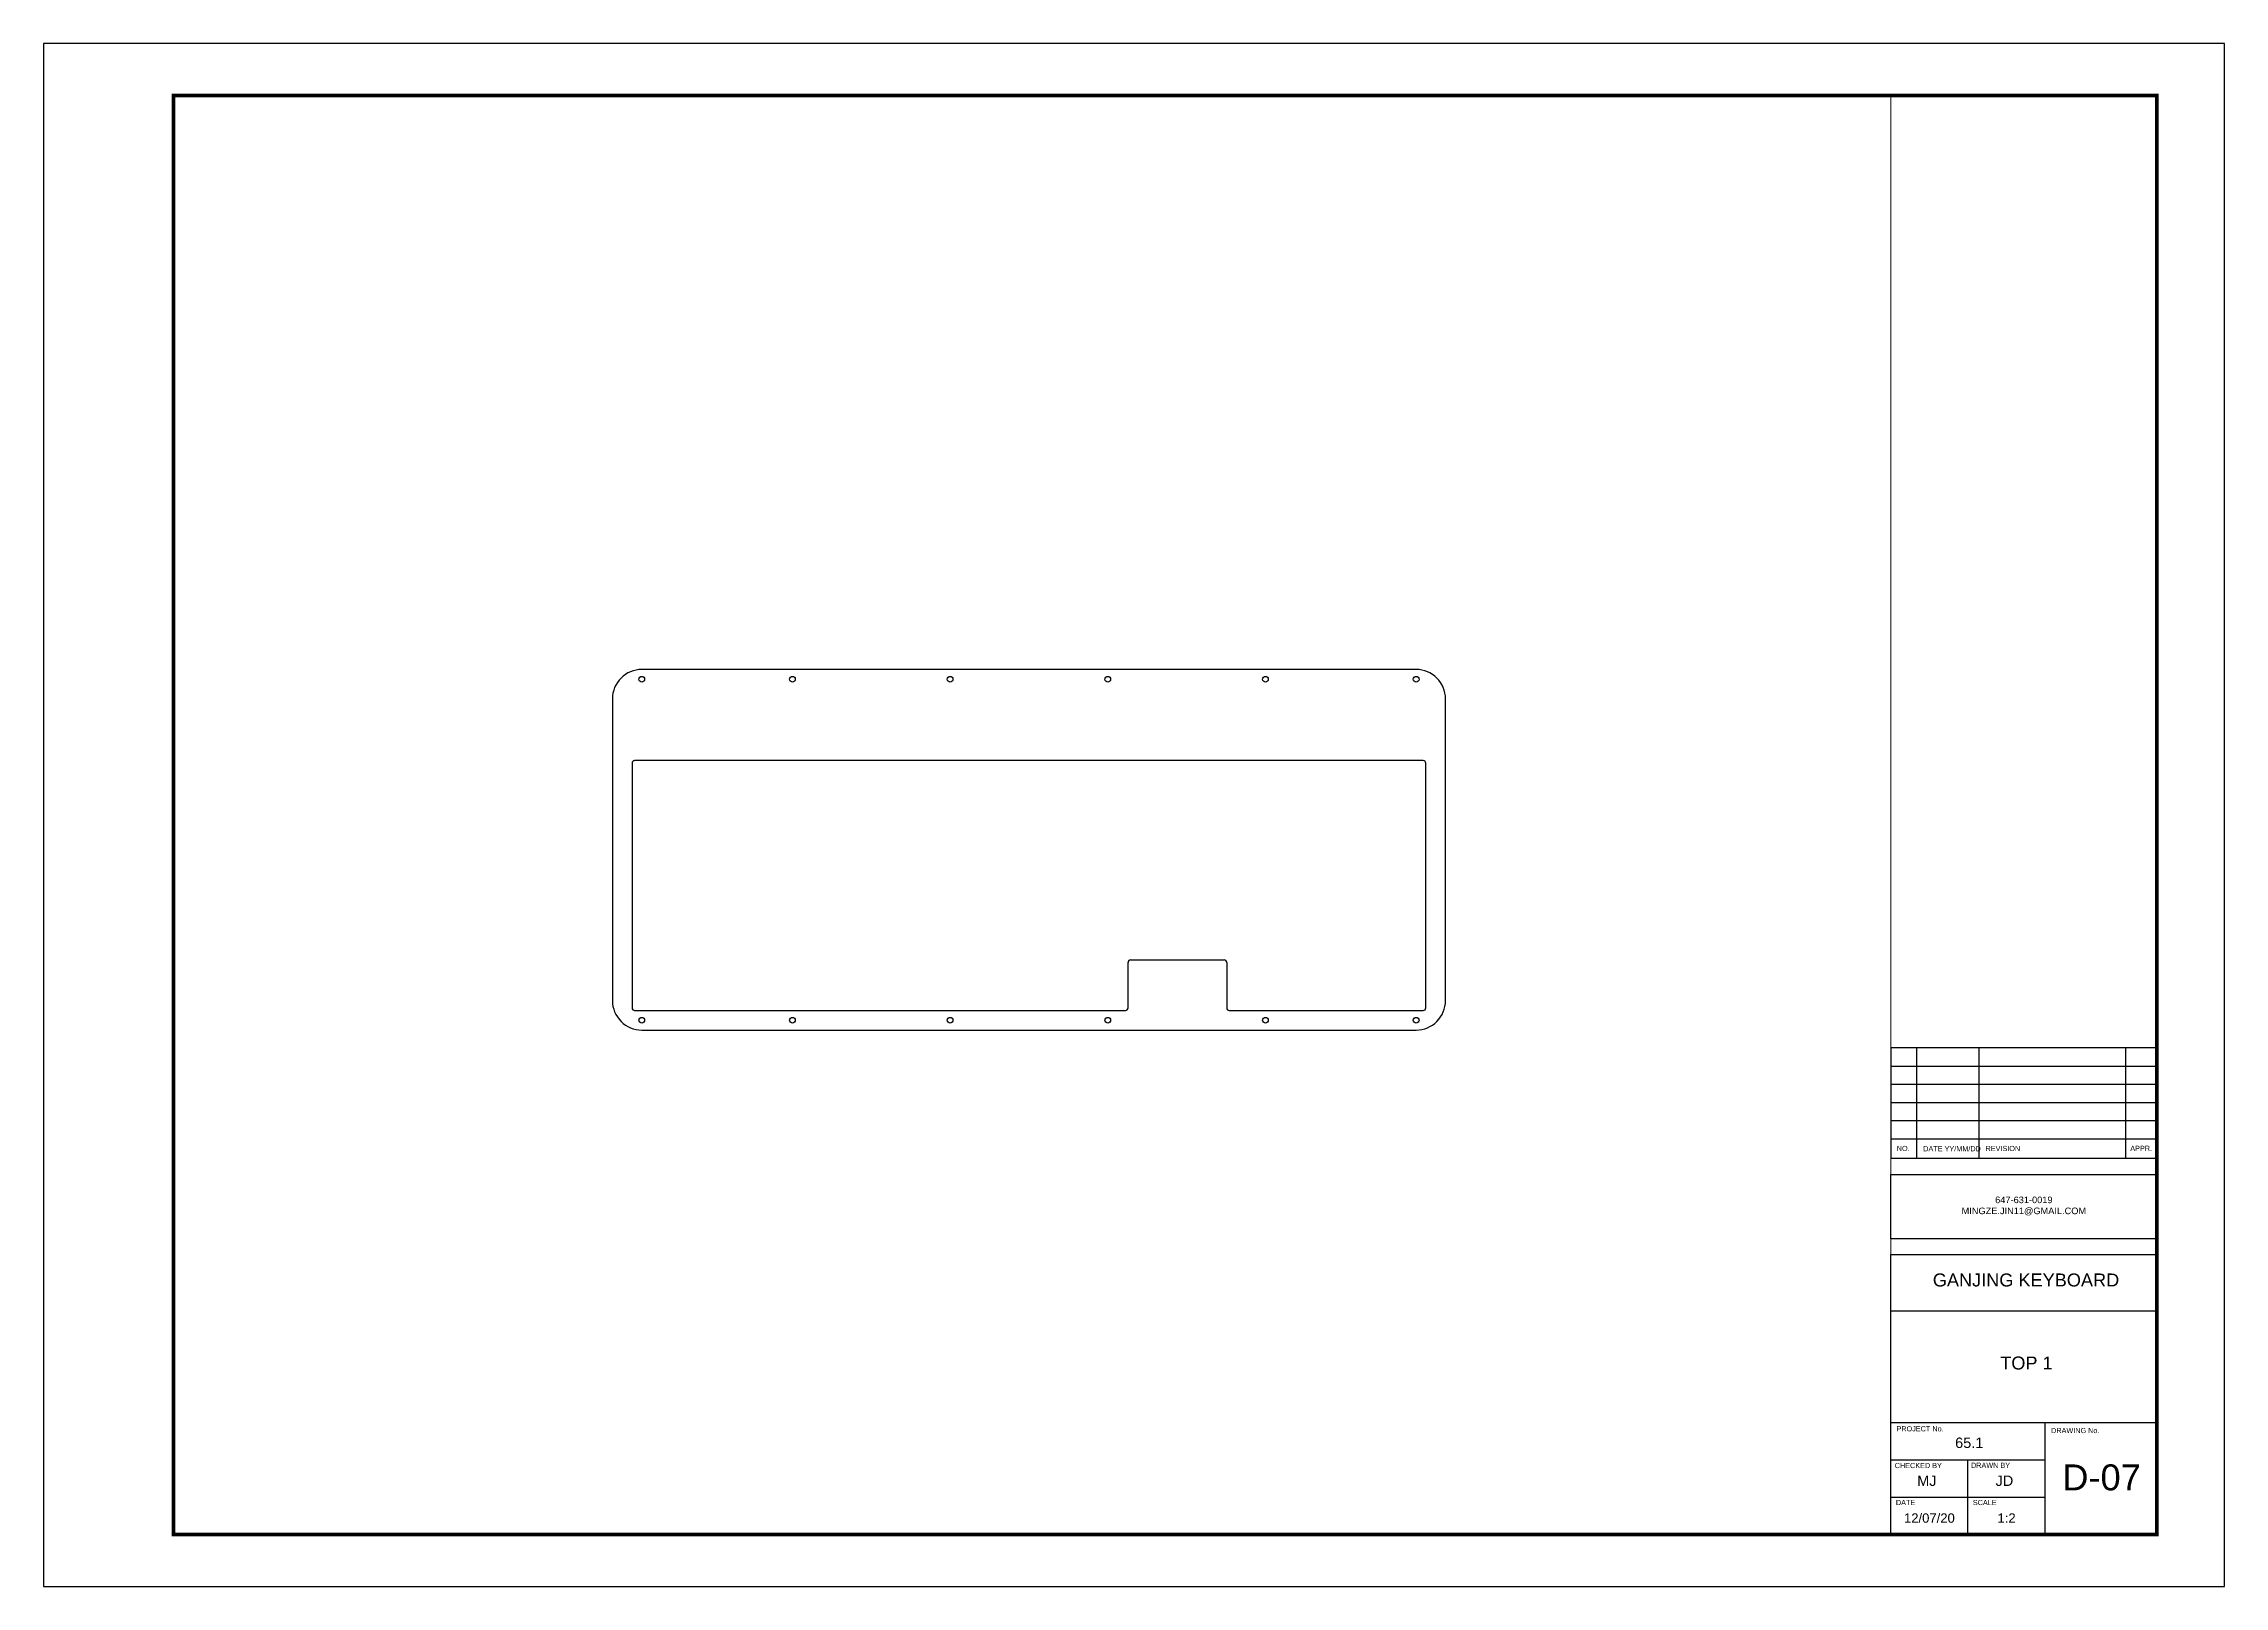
# Paper-space layout 'D-07' of a CAD drawing. Header units: millimetres. Extents: x 14 to 434, y -15 to 282.
# The model-space entities are those that its viewports show. They can reach past a viewport. Long polylines and large blocks are cut down to what shows.
import ezdxf
from ezdxf.enums import TextEntityAlignment as Align

# ---------------------------------------------------------------- set-up
doc = ezdxf.new("R2010")
doc.units = ezdxf.units.MM
doc.header["$MEASUREMENT"] = 0
doc.layers.add('0-Google', color=253, linetype='Continuous', transparency=0.3)
doc.layers.add('Border', color=7, linetype='Continuous', lineweight=30)
doc.layers.add('Title Block', color=7, linetype='Continuous')
doc.styles.get("Standard").update_dxf_attribs({"font": '', "height": 2})
doc.styles.add('TB Data', font='swiss.ttf')
doc.styles.add('TB Info', font='swissl.ttf')
doc.styles.add('TB Logo', font='arial.ttf')
doc.styles.get('Standard').set_extended_font_data('Helvetica')

msp = doc.modelspace()

# ---------------------------------------------------------------- linework, layer by layer
for p, q in [((41317.33, 7872.66), (41317.33, 7890.16)), ((41318.33, 7891.16), (41354.33, 7891.16)), ((41355.33, 7890.16), (41355.33, 7872.66))]:
    msp.add_line(p, q)
at = {"color": 0}
msp.add_lwpolyline([(41118.73, 7875.44, 0.414363), (41130.04, 7864.13), (41428.32, 7864.13, 0.414214), (41439.62, 7875.44), (41439.62, 7991.63, 0.414214), (41428.32, 8002.94), (41130.04, 8002.94, 0.414214), (41118.73, 7991.63)], format="xyb", close=True, dxfattribs=at)
msp.add_lwpolyline([(41356.33, 7871.66), (41431.05, 7871.66, 0.414214), (41432.05, 7872.66), (41432.05, 7966.86, 0.414214), (41431.05, 7967.86), (41127.3, 7967.86, 0.414214), (41126.3, 7966.86), (41126.3, 7872.66, 0.414214), (41127.3, 7871.66), (41316.33, 7871.66)], format="xyb", dxfattribs=at)
for centre in [(41130.04, 7999.18), (41188.08, 7999.18), (41248.81, 7999.18), (41309.54, 7999.18), (41370.27, 7999.18), (41428.32, 7999.18), (41130.04, 7867.9), (41188.08, 7867.9), (41248.81, 7867.9), (41309.54, 7867.9), (41370.27, 7867.9), (41428.32, 7867.9)]:
    msp.add_circle(centre, 1.1, dxfattribs=at)
for centre, start, end in [((41318.33, 7890.16), 90, 180), ((41354.33, 7890.16), 0, 90), ((41316.33, 7872.66), 270, 0), ((41356.33, 7872.66), 180, 270)]:
    msp.add_arc(centre, 1, start, end)

psp = doc.layouts.new('D-07')

# ---------------------------------------------------------------- linework, layer by layer
at = {"layer": '0-Google'}
psp.add_lwpolyline([(13.85, -15.17), (290.18, -15.17)], dxfattribs=at)
at = {"layer": 'Border', "color": 7, "const_width": 0.7}
psp.add_lwpolyline([(38.85, -5.17), (420.85, -5.17), (420.85, 271.83), (38.85, 271.83)], close=True, dxfattribs=at)
at = {"layer": 'Defpoints', "color": 8}
psp.add_lwpolyline([(13.85, -15.17), (433.85, -15.17), (433.85, 281.83), (13.85, 281.83)], close=True, dxfattribs=at)
at = {"layer": 'Defpoints'}
for p in [(433.85, 281.83), (13.85, -15.17)]:
    psp.add_point(p, dxfattribs=at)
at = {"layer": 'Title Block'}
for points in [[(420.85, 67.24), (420.85, 88.5), (369.61, 88.5), (369.61, 67.24)], [(420.85, 51.73), (369.61, 51.73), (369.61, 64.11), (420.85, 64.11)], [(420.85, -5.17), (369.61, -5.17), (369.61, 48.73), (420.85, 48.73)]]:
    psp.add_lwpolyline(points, close=True, dxfattribs=at)
for points in [[(374.61, 67.24), (374.61, 88.5)], [(386.61, 67.24), (386.61, 88.5)], [(414.85, 67.24), (414.85, 88.5)], [(369.61, 85), (420.85, 85)], [(369.61, 81.5), (420.85, 81.5)], [(369.61, 78), (420.85, 78)], [(369.61, 74.5), (420.85, 74.5)], [(369.61, 71), (420.85, 71)], [(369.61, 37.87), (420.85, 37.87)], [(369.61, 16.35), (420.85, 16.35)], [(399.33, -5.17), (399.33, 16.35)], [(369.61, 9.17), (399.33, 9.17)], [(384.47, -5.17), (384.47, 2), (384.47, 9.17)], [(369.61, 2), (399.33, 2)]]:
    psp.add_lwpolyline(points, dxfattribs=at)

# ---------------------------------------------------------------- texts
at = {"width": 36.0525, "attachment_point": 1}
for s, insert, char_height in [('{\\fArial|b0|i0|c0|p34;GANJING KEYBOARD}', (377.7, 45.06), 2.5), ('\\pxqc;{\\fArial|b0|i0|c0|p34;TOP 1}', (377.7, 29.08), 2.5), ('\\pxqc;{\\fArial|b0|i0|c0|p34;65.1}', (366.69, 13.47), 2), ('\\pxqc;{\\fArial|b0|i0|c0|p34;MJ}', (358.52, 6.16), 2), ('\\pxqc;{\\fArial|b0|i0|c0|p34;JD}', (373.46, 6.16), 2)]:
    psp.add_mtext(s, dxfattribs=dict(at, insert=insert, char_height=char_height))
at = {"layer": 'Border', "style": 'TB Data'}
for tag, text, p in [('12/07/20', '8-Dec-20', (377.04, -2.92)), ('1:2', 'NTS', (391.9, -2.92))]:
    psp.add_attdef(tag, text=text, height=1.8, dxfattribs=at).set_placement(p, align=Align.CENTER)
at = {"layer": 'Title Block', "char_height": 1, "attachment_point": 4, "line_spacing_factor": 0.75, "style": 'TB Info'}
for s, insert in [('NO.', (370.76, 69.12)), ('DATE YY/MM/DD', (375.85, 69.07)), ('REVISION', (387.85, 69.12)), ('APPR.', (415.73, 69.15))]:
    psp.add_mtext(s, dxfattribs=dict(at, insert=insert))
at = {"layer": 'Title Block', "insert": (395.23, 59.87), "char_height": 1.3335, "width": 29.9364, "attachment_point": 2, "style": 'TB Logo'}
psp.add_mtext('{\\H0.95241x;647-631-0019^JMINGZE.JIN11@GMAIL.COM}', dxfattribs=at)
at = {"layer": 'Title Block', "char_height": 1, "attachment_point": 1, "style": 'TB Info'}
for s, insert in [('PROJECT No.', (370.7, 15.67)), ('DRAWING No.', (400.48, 15.33)), ('CHECKED BY', (370.36, 8.59)), ('DRAWN BY', (385.05, 8.64)), ('DATE', (370.59, 1.47)), ('SCALE', (385.41, 1.47))]:
    psp.add_mtext(s, dxfattribs=dict(at, insert=insert))
at = {"layer": 'Title Block', "color": 30, "style": 'TB Data'}
psp.add_attdef('D-07', (402.63, 3.31), 'D-01', height=5, dxfattribs=at)

# ---------------------------------------------------------------- viewports
at = {"layer": '0'}
psp.add_viewport(center=(204.23, 133.33), size=(330.76, 277), view_center_point=(41280.39, 7946.92), view_height=554, dxfattribs=at)

doc.saveas('drawing.dxf')
